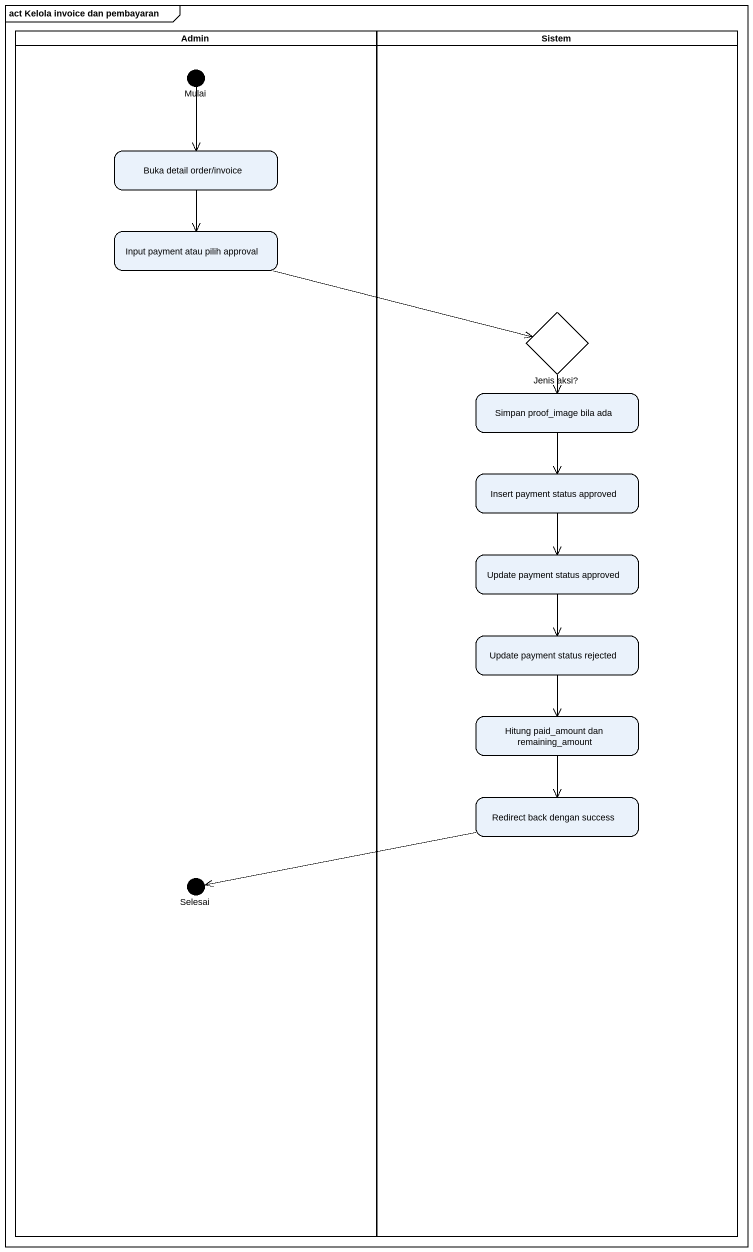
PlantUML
@startuml
mainframe act Kelola invoice dan pembayaran
hide empty description
state Admin <<partition>> {
  state Mulai <<choice>>
  state "Buka detail order/invoice" as Buka_detail_order_invoice
  state "Input payment atau pilih approval" as Input_payment_atau_pilih
  state Selesai <<choice>>
}
state Sistem <<partition>> {
  state "Jenis aksi?" as Jenis_aksi <<choice>>
  state "Simpan proof_image bila ada" as Simpan_proof_image_bila_ada
  state "Insert payment status approved" as Insert_payment_status
  state "Update payment status approved" as Update_payment_status
  state "Update payment status rejected" as Update_payment_status_2
  state "Hitung paid_amount dan remaining_amount" as Hitung_paid_amount_dan
  state "Redirect back dengan success" as Redirect_back_dengan_success
}
Mulai --> Buka_detail_order_invoice
Buka_detail_order_invoice --> Input_payment_atau_pilih
Input_payment_atau_pilih -right-> Jenis_aksi
Jenis_aksi --> Simpan_proof_image_bila_ada
Jenis_aksi --> Update_payment_status
Jenis_aksi --> Update_payment_status_2
Simpan_proof_image_bila_ada --> Insert_payment_status
Insert_payment_status --> Hitung_paid_amount_dan
Update_payment_status --> Hitung_paid_amount_dan
Update_payment_status_2 --> Hitung_paid_amount_dan
Update_payment_status_2 --> Hitung_paid_amount_dan
Hitung_paid_amount_dan --> Redirect_back_dengan_success
Redirect_back_dengan_success -left-> Selesai
@enduml
